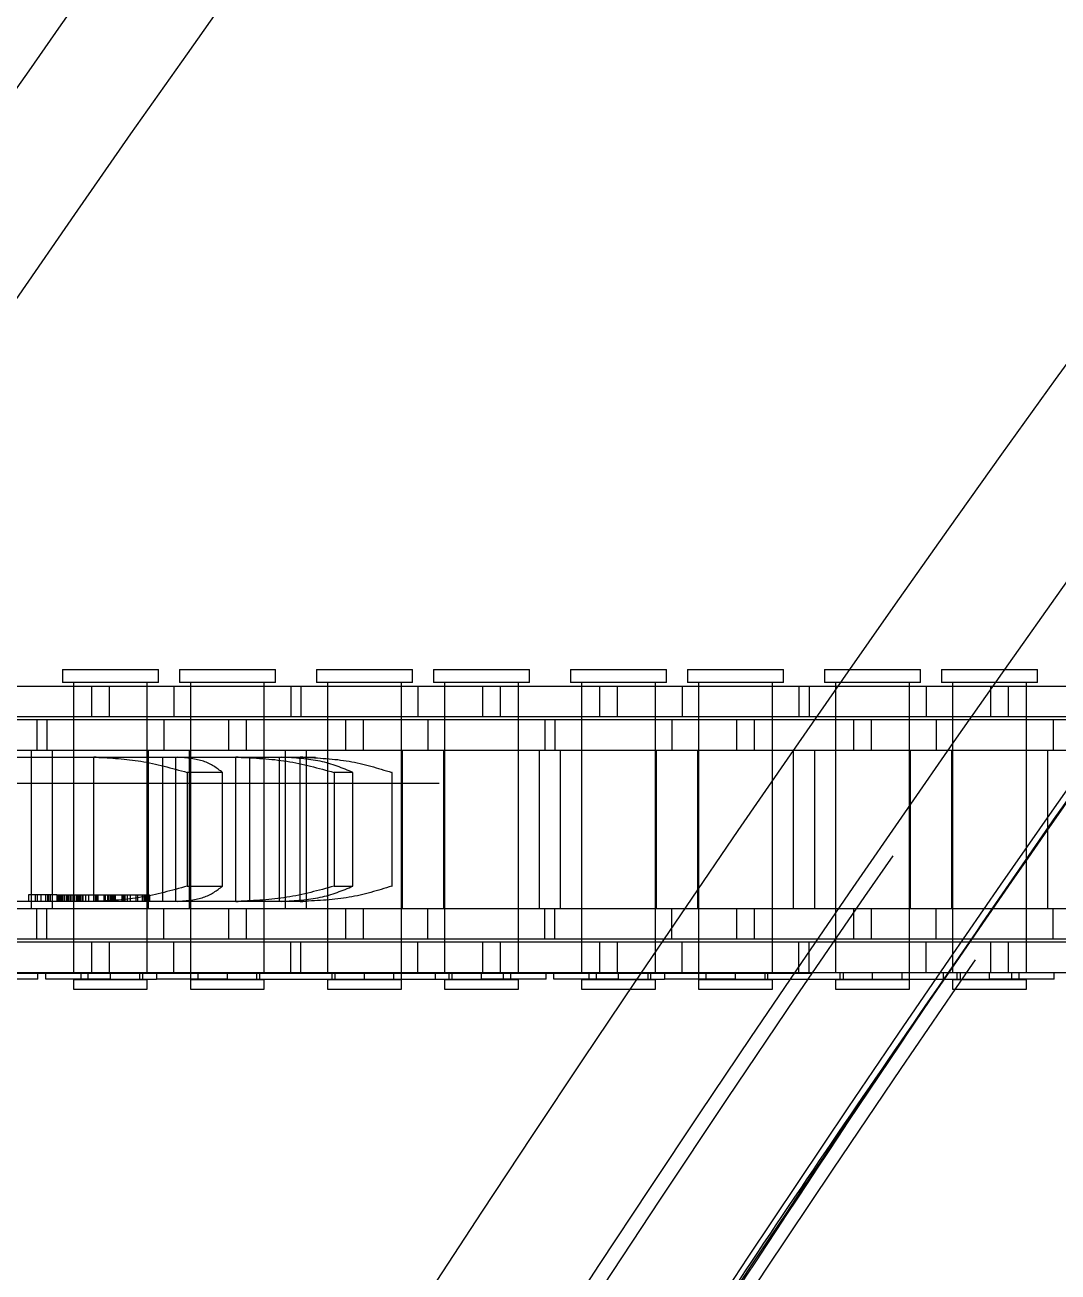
# Model space of a CAD drawing. Header units: metres. Extents: x 0 to 21025, y 0 to 14850.
# Drawn here: x 5781.3 to 5832.9, y 9059.2 to 9121.6 of the extents above; entities that cross this region are included whole.
import ezdxf

# ---------------------------------------------------------------- set-up
doc = ezdxf.new("R2010")
doc.units = ezdxf.units.M
doc.header["$LTSCALE"] = 25
doc.linetypes.add('HIDDEN2', pattern=[4.7625, 3.175, -1.5875])
doc.layers.add('SL1', color=8, linetype='Continuous')
doc.layers.add('ST1', color=7, linetype='HIDDEN2')

msp = doc.modelspace()

# ---------------------------------------------------------------- linework, layer by layer
at = {"layer": 'SL1'}
for radius, start, end in [(1215.5, 107.106787, 166.785047), (1170.7, 106.690475, 164.690823), (1164.35, 106.913784, 164.513299), (1158.35, 107.10294, 164.435358), (1221.5, 136.439839, 144.90825), (1221.5, 144.90825, 149.103588), (1158, 142.669489, 147.204303)]:
    msp.add_arc((6782.517, 8419.394), radius, start, end, dxfattribs=at)
for points, knots in [([(5809.106, 9046.619), (5809.228, 9046.814), (5815.597, 9057.032), (5829.08, 9076.717), (5846.509, 9101.57), (5857.8, 9116.279), (5861.899, 9121.619)], [0, 0, 0, 0, 0.007534, 0.393716, 0.779898, 1, 1, 1, 1]), ([(5861.906, 9121.619), (5856.955, 9115.13), (5844.404, 9098.679), (5826.802, 9073.678), (5814.594, 9054.896), (5809.214, 9046.619)], [0, 0, 0, 0, 0.267047, 0.677004, 1, 1, 1, 1])]:
    msp.add_open_spline(points, degree=3, knots=knots, dxfattribs=at)
at = {"layer": 'ST1'}
for p, q in [((5783.13, 9089.384), (5787.927, 9089.384)), ((5783.13, 9089.384), (5783.13, 9088.725)), ((5787.927, 9088.725), (5787.927, 9089.384)), ((5788.978, 9089.384), (5793.775, 9089.384)), ((5788.978, 9089.384), (5788.978, 9088.725)), ((5793.775, 9088.725), (5793.775, 9089.384)), ((5795.83, 9089.384), (5800.627, 9089.384)), ((5795.83, 9089.384), (5795.83, 9088.725)), ((5800.627, 9088.725), (5800.627, 9089.384)), ((5801.678, 9089.384), (5806.475, 9089.384)), ((5801.678, 9089.384), (5801.678, 9088.725)), ((5806.475, 9088.725), (5806.475, 9089.384)), ((5808.53, 9089.384), (5813.327, 9089.384)), ((5808.53, 9089.384), (5808.53, 9088.725)), ((5813.327, 9088.725), (5813.327, 9089.384)), ((5814.378, 9089.384), (5819.175, 9089.384)), ((5814.378, 9089.384), (5814.378, 9088.725)), ((5819.175, 9088.725), (5819.175, 9089.384)), ((5821.23, 9089.384), (5826.027, 9089.384)), ((5821.23, 9089.384), (5821.23, 9088.725)), ((5826.027, 9088.725), (5826.027, 9089.384)), ((5827.078, 9089.384), (5831.875, 9089.384)), ((5827.078, 9089.384), (5827.078, 9088.725)), ((5831.875, 9088.725), (5831.875, 9089.384)), ((5787.927, 9088.725), (5783.13, 9088.725)), ((5783.683, 9088.725), (5783.683, 9074.227)), ((5787.373, 9074.227), (5787.373, 9088.725)), ((5793.775, 9088.725), (5788.978, 9088.725)), ((5789.532, 9088.725), (5789.532, 9074.227)), ((5793.222, 9074.227), (5793.222, 9088.725)), ((5800.627, 9088.725), (5795.83, 9088.725)), ((5796.383, 9088.725), (5796.383, 9074.227)), ((5800.073, 9074.227), (5800.073, 9088.725)), ((5806.475, 9088.725), (5801.678, 9088.725)), ((5802.232, 9088.725), (5802.232, 9074.227)), ((5805.922, 9074.227), (5805.922, 9088.725)), ((5813.327, 9088.725), (5808.53, 9088.725)), ((5809.083, 9088.725), (5809.083, 9074.227)), ((5812.773, 9074.227), (5812.773, 9088.725)), ((5819.175, 9088.725), (5814.378, 9088.725)), ((5814.932, 9088.725), (5814.932, 9074.227)), ((5818.622, 9074.227), (5818.622, 9088.725)), ((5826.027, 9088.725), (5821.23, 9088.725)), ((5821.783, 9088.725), (5821.783, 9074.227)), ((5825.473, 9074.227), (5825.473, 9088.725)), ((5831.875, 9088.725), (5827.078, 9088.725)), ((5827.632, 9088.725), (5827.632, 9074.227)), ((5831.322, 9074.227), (5831.322, 9088.725)), ((5775.502, 9088.541), (5784.597, 9088.541)), ((5783.683, 9088.541), (5783.683, 9087.021)), ((5784.597, 9088.541), (5785.457, 9088.541)), ((5784.597, 9087.021), (5784.597, 9088.541)), ((5785.457, 9088.541), (5794.552, 9088.541)), ((5785.457, 9088.541), (5785.457, 9087.021)), ((5787.373, 9087.021), (5787.373, 9088.541)), ((5788.703, 9088.541), (5788.703, 9087.021)), ((5789.532, 9088.541), (5789.532, 9087.021)), ((5793.222, 9087.021), (5793.222, 9088.541)), ((5794.552, 9088.541), (5794.552, 9087.021)), ((5794.552, 9088.541), (5800.902, 9088.541)), ((5795.053, 9088.541), (5795.053, 9087.021)), ((5796.383, 9088.541), (5796.383, 9087.021)), ((5800.073, 9087.021), (5800.073, 9088.541)), ((5800.902, 9088.541), (5800.902, 9087.021)), ((5800.902, 9088.541), (5809.997, 9088.541)), ((5802.232, 9088.541), (5802.232, 9087.021)), ((5804.148, 9087.021), (5804.148, 9088.541)), ((5805.008, 9088.541), (5805.008, 9087.021)), ((5805.922, 9087.021), (5805.922, 9088.541)), ((5809.083, 9088.541), (5809.083, 9087.021)), ((5809.997, 9088.541), (5810.857, 9088.541)), ((5809.997, 9087.021), (5809.997, 9088.541)), ((5810.857, 9088.541), (5819.952, 9088.541)), ((5810.857, 9088.541), (5810.857, 9087.021)), ((5812.773, 9087.021), (5812.773, 9088.541)), ((5814.103, 9088.541), (5814.103, 9087.021)), ((5814.932, 9088.541), (5814.932, 9087.021)), ((5818.622, 9087.021), (5818.622, 9088.541)), ((5819.952, 9088.541), (5819.952, 9087.021)), ((5819.952, 9088.541), (5826.302, 9088.541)), ((5820.453, 9088.541), (5820.453, 9087.021)), ((5821.783, 9088.541), (5821.783, 9087.021)), ((5825.473, 9087.021), (5825.473, 9088.541)), ((5826.302, 9088.541), (5826.302, 9087.021)), ((5826.302, 9088.541), (5835.397, 9088.541)), ((5827.632, 9088.541), (5827.632, 9087.021)), ((5829.548, 9087.021), (5829.548, 9088.541)), ((5830.408, 9088.541), (5830.408, 9087.021)), ((5831.322, 9087.021), (5831.322, 9088.541)), ((5772.757, 9086.869), (5781.852, 9086.869)), ((5775.502, 9087.021), (5784.597, 9087.021)), ((5781.852, 9086.869), (5781.852, 9085.349)), ((5781.852, 9086.869), (5788.202, 9086.869)), ((5782.353, 9086.869), (5782.353, 9085.349)), ((5783.683, 9086.869), (5783.683, 9085.349)), ((5784.597, 9087.021), (5785.457, 9087.021)), ((5785.457, 9087.021), (5794.552, 9087.021)), ((5787.373, 9085.349), (5787.373, 9086.869)), ((5788.202, 9086.869), (5788.202, 9085.349)), ((5788.202, 9086.869), (5797.297, 9086.869)), ((5789.532, 9086.869), (5789.532, 9085.349)), ((5791.448, 9085.349), (5791.448, 9086.869)), ((5792.308, 9086.869), (5792.308, 9085.349)), ((5793.222, 9085.349), (5793.222, 9086.869)), ((5794.552, 9087.021), (5800.902, 9087.021)), ((5796.383, 9086.869), (5796.383, 9085.349)), ((5797.297, 9086.869), (5798.157, 9086.869)), ((5797.297, 9085.349), (5797.297, 9086.869)), ((5798.157, 9086.869), (5807.252, 9086.869)), ((5798.157, 9086.869), (5798.157, 9085.349)), ((5800.073, 9085.349), (5800.073, 9086.869)), ((5800.902, 9087.021), (5809.997, 9087.021)), ((5801.403, 9086.869), (5801.403, 9085.349)), ((5802.232, 9086.869), (5802.232, 9085.349)), ((5805.922, 9085.349), (5805.922, 9086.869)), ((5807.252, 9086.869), (5807.252, 9085.349)), ((5807.252, 9086.869), (5813.602, 9086.869)), ((5807.753, 9086.869), (5807.753, 9085.349)), ((5809.083, 9086.869), (5809.083, 9085.349)), ((5809.997, 9087.021), (5810.857, 9087.021)), ((5810.857, 9087.021), (5819.952, 9087.021)), ((5812.773, 9085.349), (5812.773, 9086.869)), ((5813.602, 9086.869), (5813.602, 9085.349)), ((5813.602, 9086.869), (5822.697, 9086.869)), ((5814.932, 9086.869), (5814.932, 9085.349)), ((5816.848, 9085.349), (5816.848, 9086.869)), ((5817.708, 9086.869), (5817.708, 9085.349)), ((5818.622, 9085.349), (5818.622, 9086.869)), ((5819.952, 9087.021), (5826.302, 9087.021)), ((5821.783, 9086.869), (5821.783, 9085.349)), ((5822.697, 9086.869), (5823.557, 9086.869)), ((5822.697, 9085.349), (5822.697, 9086.869)), ((5823.557, 9086.869), (5832.652, 9086.869)), ((5823.557, 9086.869), (5823.557, 9085.349)), ((5825.473, 9085.349), (5825.473, 9086.869)), ((5826.302, 9087.021), (5835.397, 9087.021)), ((5826.803, 9086.869), (5826.803, 9085.349)), ((5827.632, 9086.869), (5827.632, 9085.349)), ((5831.322, 9085.349), (5831.322, 9086.869)), ((5832.652, 9086.869), (5832.652, 9085.349)), ((5832.652, 9086.869), (5839.002, 9086.869)), ((5772.757, 9085.349), (5781.852, 9085.349)), ((5780.148, 9084.989), (5784.694, 9084.989)), ((5781.568, 9085.349), (5781.568, 9077.419)), ((5781.852, 9085.349), (5788.202, 9085.349)), ((5782.637, 9077.419), (5782.637, 9085.349)), ((5783.683, 9085.349), (5783.683, 9077.419)), ((5784.694, 9077.779), (5784.694, 9084.989)), ((5784.694, 9084.989), (5784.809, 9084.989)), ((5784.809, 9084.989), (5784.694, 9084.989)), ((5784.809, 9084.989), (5788.877, 9084.989)), ((5787.373, 9077.419), (5787.373, 9085.349)), ((5787.417, 9085.349), (5787.417, 9077.419)), ((5788.13, 9084.989), (5788.13, 9077.779)), ((5788.202, 9085.349), (5797.297, 9085.349)), ((5788.799, 9077.779), (5788.799, 9084.989)), ((5788.877, 9084.989), (5791.791, 9084.989)), ((5789.488, 9077.419), (5789.488, 9085.349)), ((5789.532, 9085.349), (5789.532, 9077.419)), ((5791.791, 9077.779), (5791.791, 9084.989)), ((5791.791, 9084.989), (5791.919, 9084.989)), ((5791.919, 9084.989), (5791.791, 9084.989)), ((5791.919, 9084.989), (5794.084, 9084.989)), ((5792.477, 9084.989), (5792.477, 9077.779)), ((5793.222, 9077.419), (5793.222, 9085.349)), ((5793.975, 9077.779), (5793.975, 9084.989)), ((5794.084, 9084.989), (5795.014, 9084.989)), ((5794.268, 9085.349), (5794.268, 9077.419)), ((5795.014, 9077.779), (5795.014, 9084.989)), ((5795.014, 9084.989), (5795.141, 9084.989)), ((5795.141, 9084.989), (5795.014, 9084.989)), ((5795.141, 9084.989), (5795.282, 9084.989)), ((5795.778, 9084.979), (5795.282, 9084.989)), ((5795.337, 9077.419), (5795.337, 9085.349)), ((5796.383, 9085.349), (5796.383, 9077.419)), ((5797.297, 9085.349), (5798.157, 9085.349)), ((5798.157, 9085.349), (5807.252, 9085.349)), ((5800.073, 9077.419), (5800.073, 9085.349)), ((5800.117, 9085.349), (5800.117, 9077.419)), ((5802.188, 9077.419), (5802.188, 9085.349)), ((5802.232, 9085.349), (5802.232, 9077.419)), ((5805.922, 9077.419), (5805.922, 9085.349)), ((5806.968, 9085.349), (5806.968, 9077.419)), ((5807.252, 9085.349), (5813.602, 9085.349)), ((5808.037, 9077.419), (5808.037, 9085.349)), ((5809.083, 9085.349), (5809.083, 9077.419)), ((5812.773, 9077.419), (5812.773, 9085.349)), ((5812.817, 9085.349), (5812.817, 9077.419)), ((5813.602, 9085.349), (5822.697, 9085.349)), ((5814.888, 9077.419), (5814.888, 9085.349)), ((5814.932, 9085.349), (5814.932, 9077.419)), ((5818.622, 9077.419), (5818.622, 9085.349)), ((5819.668, 9085.349), (5819.668, 9077.419)), ((5820.737, 9077.419), (5820.737, 9085.349)), ((5821.783, 9085.349), (5821.783, 9077.419)), ((5822.697, 9085.349), (5823.557, 9085.349)), ((5823.557, 9085.349), (5832.652, 9085.349)), ((5825.473, 9077.419), (5825.473, 9085.349)), ((5825.517, 9085.349), (5825.517, 9077.419)), ((5827.588, 9077.419), (5827.588, 9085.349)), ((5827.632, 9085.349), (5827.632, 9077.419)), ((5831.322, 9077.419), (5831.322, 9085.349)), ((5832.368, 9085.349), (5832.368, 9077.419)), ((5832.652, 9085.349), (5839.002, 9085.349)), ((5789.37, 9084.227), (5789.37, 9078.541)), ((5791.134, 9084.227), (5789.37, 9084.227)), ((5791.134, 9078.541), (5791.134, 9084.227)), ((5796.714, 9084.227), (5796.714, 9078.541)), ((5797.652, 9084.227), (5796.714, 9084.227)), ((5797.652, 9078.541), (5797.652, 9084.227)), ((5799.591, 9084.227), (5799.591, 9078.541)), ((5799.614, 9084.227), (5799.591, 9084.227)), ((5799.614, 9078.541), (5799.614, 9084.227)), ((5603.527, 9083.689), (5827.142, 9083.689)), ((5782.275, 9078.113), (5781.435, 9078.113)), ((5781.435, 9078.113), (5781.435, 9077.779)), ((5781.77, 9078.113), (5781.77, 9077.779)), ((5781.873, 9078.113), (5781.873, 9077.779)), ((5782.043, 9078.113), (5782.043, 9077.779)), ((5782.427, 9078.113), (5782.275, 9078.113)), ((5782.275, 9078.113), (5782.275, 9077.779)), ((5782.378, 9078.113), (5782.378, 9077.779)), ((5782.842, 9078.113), (5782.427, 9078.113)), ((5782.427, 9078.113), (5782.427, 9077.779)), ((5782.519, 9078.113), (5782.519, 9077.779)), ((5782.842, 9078.113), (5785.271, 9078.113)), ((5782.842, 9078.113), (5782.842, 9077.779)), ((5782.901, 9078.113), (5782.901, 9077.779)), ((5782.902, 9078.113), (5782.902, 9077.779)), ((5782.952, 9078.113), (5782.952, 9077.779)), ((5782.965, 9078.113), (5782.965, 9077.779)), ((5782.966, 9078.113), (5782.966, 9077.779)), ((5783.024, 9078.113), (5783.024, 9077.779)), ((5783.1, 9078.113), (5783.1, 9077.779)), ((5783.109, 9078.113), (5783.109, 9077.779)), ((5783.139, 9078.113), (5783.139, 9077.779)), ((5783.214, 9078.113), (5783.214, 9077.779)), ((5783.216, 9078.113), (5783.216, 9077.779)), ((5783.224, 9078.113), (5783.224, 9077.779)), ((5783.237, 9078.113), (5783.237, 9077.779)), ((5783.33, 9078.113), (5783.33, 9077.779)), ((5783.35, 9078.113), (5783.35, 9077.779)), ((5783.358, 9078.113), (5783.358, 9077.779)), ((5783.427, 9078.113), (5783.427, 9077.779)), ((5783.52, 9078.113), (5783.52, 9077.779)), ((5783.604, 9078.113), (5783.604, 9077.779)), ((5783.683, 9078.113), (5783.683, 9077.779)), ((5783.732, 9078.113), (5783.732, 9077.779)), ((5783.835, 9078.113), (5783.835, 9077.779)), ((5783.868, 9078.113), (5783.868, 9077.779)), ((5783.87, 9078.113), (5783.87, 9077.779)), ((5783.903, 9078.113), (5783.903, 9077.779)), ((5783.942, 9078.113), (5783.942, 9077.779)), ((5783.977, 9078.113), (5783.977, 9077.779)), ((5783.98, 9078.113), (5783.98, 9077.779)), ((5784.005, 9078.113), (5784.005, 9077.779)), ((5784.009, 9078.113), (5784.009, 9077.779)), ((5784.097, 9078.113), (5784.097, 9077.779)), ((5784.111, 9078.113), (5784.111, 9077.779)), ((5784.127, 9078.113), (5784.127, 9077.779)), ((5784.146, 9078.113), (5784.146, 9077.779)), ((5784.154, 9078.113), (5784.154, 9077.779)), ((5784.288, 9078.113), (5784.288, 9077.779)), ((5784.447, 9077.779), (5784.447, 9078.113)), ((5784.782, 9077.779), (5784.782, 9078.113)), ((5784.83, 9078.113), (5784.83, 9077.779)), ((5784.892, 9078.113), (5784.892, 9077.779)), ((5785.191, 9078.113), (5785.191, 9077.779)), ((5785.232, 9078.113), (5785.232, 9077.779)), ((5785.253, 9078.113), (5785.253, 9077.779)), ((5785.271, 9078.113), (5785.662, 9078.113)), ((5785.271, 9078.113), (5785.271, 9077.779)), ((5785.381, 9078.113), (5785.381, 9077.779)), ((5785.427, 9078.113), (5785.427, 9077.779)), ((5785.507, 9078.113), (5785.507, 9077.779)), ((5785.561, 9078.113), (5785.561, 9077.779)), ((5785.616, 9078.113), (5785.616, 9077.779)), ((5785.633, 9078.113), (5785.633, 9077.779)), ((5785.654, 9078.113), (5785.654, 9077.779)), ((5785.662, 9078.113), (5785.662, 9077.779)), ((5785.662, 9078.113), (5786.509, 9078.113)), ((5785.734, 9078.113), (5785.734, 9077.779)), ((5785.757, 9078.113), (5785.757, 9077.779)), ((5786.092, 9078.113), (5786.092, 9077.779)), ((5786.119, 9078.113), (5786.119, 9077.779)), ((5786.165, 9078.113), (5786.165, 9077.779)), ((5786.203, 9078.113), (5786.203, 9077.779)), ((5786.251, 9078.113), (5786.251, 9077.779)), ((5786.372, 9078.113), (5786.372, 9077.779)), ((5786.509, 9078.113), (5786.509, 9077.779)), ((5786.509, 9078.113), (5786.791, 9078.113)), ((5786.791, 9078.113), (5786.791, 9077.779)), ((5786.791, 9078.113), (5786.875, 9078.113)), ((5786.875, 9078.113), (5786.875, 9077.779)), ((5786.875, 9078.113), (5787.2, 9078.113)), ((5787.11, 9078.113), (5787.11, 9077.779)), ((5787.2, 9078.113), (5787.236, 9078.113)), ((5787.2, 9078.113), (5787.2, 9077.779)), ((5787.236, 9078.113), (5787.236, 9077.779)), ((5787.236, 9078.113), (5787.443, 9078.113)), ((5787.278, 9078.113), (5787.278, 9077.779)), ((5787.316, 9078.113), (5787.316, 9077.779)), ((5787.433, 9078.113), (5787.433, 9077.779)), ((5787.443, 9078.113), (5787.443, 9077.779)), ((5787.443, 9078.113), (5787.478, 9078.113)), ((5787.464, 9078.113), (5787.464, 9077.779)), ((5787.478, 9078.113), (5787.478, 9077.779)), ((5789.37, 9078.541), (5791.134, 9078.541)), ((5796.714, 9078.541), (5797.652, 9078.541)), ((5799.591, 9078.541), (5799.614, 9078.541)), ((5772.757, 9077.419), (5781.852, 9077.419)), ((5784.694, 9077.779), (5780.148, 9077.779)), ((5781.852, 9075.899), (5781.852, 9077.419)), ((5781.852, 9077.419), (5788.202, 9077.419)), ((5782.353, 9075.899), (5782.353, 9077.419)), ((5783.683, 9077.419), (5783.683, 9075.899)), ((5784.809, 9077.779), (5784.694, 9077.779)), ((5788.877, 9077.779), (5784.809, 9077.779)), ((5787.373, 9075.899), (5787.373, 9077.419)), ((5788.202, 9075.899), (5788.202, 9077.419)), ((5788.202, 9077.419), (5797.297, 9077.419)), ((5791.791, 9077.779), (5788.877, 9077.779)), ((5789.532, 9077.419), (5789.532, 9075.899)), ((5791.448, 9075.899), (5791.448, 9077.419)), ((5791.919, 9077.779), (5791.791, 9077.779)), ((5791.791, 9077.779), (5791.919, 9077.779)), ((5794.084, 9077.779), (5791.919, 9077.779)), ((5792.308, 9077.419), (5792.308, 9075.899)), ((5793.222, 9075.899), (5793.222, 9077.419)), ((5795.014, 9077.779), (5794.084, 9077.779)), ((5795.141, 9077.779), (5795.014, 9077.779)), ((5795.014, 9077.779), (5795.141, 9077.779)), ((5795.282, 9077.779), (5795.141, 9077.779)), ((5796.383, 9077.419), (5796.383, 9075.899)), ((5797.297, 9077.419), (5798.157, 9077.419)), ((5797.297, 9075.899), (5797.297, 9077.419)), ((5798.157, 9077.419), (5807.252, 9077.419)), ((5798.157, 9077.419), (5798.157, 9075.899)), ((5800.073, 9075.899), (5800.073, 9077.419)), ((5801.403, 9075.899), (5801.403, 9077.419)), ((5802.232, 9077.419), (5802.232, 9075.899)), ((5805.922, 9075.899), (5805.922, 9077.419)), ((5807.252, 9075.899), (5807.252, 9077.419)), ((5807.252, 9077.419), (5813.602, 9077.419)), ((5807.753, 9075.899), (5807.753, 9077.419)), ((5809.083, 9077.419), (5809.083, 9075.899)), ((5812.773, 9075.899), (5812.773, 9077.419)), ((5813.602, 9075.899), (5813.602, 9077.419)), ((5813.602, 9077.419), (5822.697, 9077.419)), ((5814.932, 9077.419), (5814.932, 9075.899)), ((5816.848, 9075.899), (5816.848, 9077.419)), ((5817.708, 9077.419), (5817.708, 9075.899)), ((5818.622, 9075.899), (5818.622, 9077.419)), ((5821.783, 9077.419), (5821.783, 9075.899)), ((5822.697, 9077.419), (5823.557, 9077.419)), ((5822.697, 9075.899), (5822.697, 9077.419)), ((5823.557, 9077.419), (5832.652, 9077.419)), ((5823.557, 9077.419), (5823.557, 9075.899)), ((5825.473, 9075.899), (5825.473, 9077.419)), ((5826.803, 9075.899), (5826.803, 9077.419)), ((5827.632, 9077.419), (5827.632, 9075.899)), ((5831.322, 9075.899), (5831.322, 9077.419)), ((5832.652, 9075.899), (5832.652, 9077.419)), ((5832.652, 9077.419), (5839.002, 9077.419)), ((5772.757, 9075.899), (5781.852, 9075.899)), ((5775.502, 9075.747), (5784.597, 9075.747)), ((5781.852, 9075.899), (5788.202, 9075.899)), ((5783.683, 9075.747), (5783.683, 9074.227)), ((5784.597, 9075.747), (5785.457, 9075.747)), ((5784.597, 9074.227), (5784.597, 9075.747)), ((5785.457, 9075.747), (5794.552, 9075.747)), ((5785.457, 9075.747), (5785.457, 9074.227)), ((5787.373, 9074.227), (5787.373, 9075.747)), ((5788.202, 9075.899), (5797.297, 9075.899)), ((5788.703, 9074.227), (5788.703, 9075.747)), ((5789.532, 9075.747), (5789.532, 9073.894)), ((5793.222, 9074.227), (5793.222, 9075.747)), ((5794.552, 9074.227), (5794.552, 9075.747)), ((5794.552, 9075.747), (5800.902, 9075.747)), ((5795.053, 9074.227), (5795.053, 9075.747)), ((5796.383, 9075.747), (5796.383, 9074.227)), ((5797.297, 9075.899), (5798.157, 9075.899)), ((5798.157, 9075.899), (5807.252, 9075.899)), ((5800.073, 9073.894), (5800.073, 9075.747)), ((5800.902, 9074.227), (5800.902, 9075.747)), ((5800.902, 9075.747), (5809.997, 9075.747)), ((5802.232, 9075.747), (5802.232, 9074.227)), ((5804.148, 9074.227), (5804.148, 9075.747)), ((5805.008, 9075.747), (5805.008, 9074.227)), ((5805.922, 9074.227), (5805.922, 9075.747)), ((5807.252, 9075.899), (5813.602, 9075.899)), ((5809.083, 9075.747), (5809.083, 9074.227)), ((5809.997, 9075.747), (5810.857, 9075.747)), ((5809.997, 9074.227), (5809.997, 9075.747)), ((5810.857, 9075.747), (5819.952, 9075.747)), ((5810.857, 9075.747), (5810.857, 9074.227)), ((5812.773, 9074.227), (5812.773, 9075.747)), ((5813.602, 9075.899), (5822.697, 9075.899)), ((5814.103, 9074.227), (5814.103, 9075.747)), ((5814.932, 9075.747), (5814.932, 9073.894)), ((5818.622, 9074.227), (5818.622, 9075.747)), ((5819.952, 9074.227), (5819.952, 9075.747)), ((5819.952, 9075.747), (5826.302, 9075.747)), ((5820.453, 9074.227), (5820.453, 9075.747)), ((5821.783, 9075.747), (5821.783, 9074.227)), ((5822.697, 9075.899), (5823.557, 9075.899)), ((5823.557, 9075.899), (5832.652, 9075.899)), ((5825.473, 9073.894), (5825.473, 9075.747)), ((5826.302, 9074.227), (5826.302, 9075.747)), ((5826.302, 9075.747), (5835.397, 9075.747)), ((5827.632, 9075.747), (5827.632, 9074.227)), ((5829.548, 9074.227), (5829.548, 9075.747)), ((5830.408, 9075.747), (5830.408, 9074.227)), ((5831.322, 9074.227), (5831.322, 9075.747)), ((5832.652, 9075.899), (5839.002, 9075.899)), ((5775.502, 9074.227), (5784.597, 9074.227)), ((5781.907, 9073.894), (5781.907, 9074.227)), ((5782.298, 9073.894), (5782.298, 9074.227)), ((5784.052, 9074.227), (5784.052, 9073.858)), ((5784.421, 9073.894), (5784.421, 9074.227)), ((5784.597, 9074.227), (5785.457, 9074.227)), ((5785.457, 9074.227), (5794.552, 9074.227)), ((5785.528, 9073.894), (5785.528, 9074.227)), ((5787.004, 9073.858), (5787.004, 9074.227)), ((5787.147, 9073.894), (5787.147, 9074.227)), ((5787.825, 9074.227), (5787.825, 9073.894)), ((5789.901, 9074.227), (5789.901, 9073.858)), ((5791.377, 9073.894), (5791.377, 9074.227)), ((5792.853, 9073.858), (5792.853, 9074.227)), ((5792.996, 9073.894), (5792.996, 9074.227)), ((5794.552, 9074.227), (5800.902, 9074.227)), ((5796.609, 9073.894), (5796.609, 9074.227)), ((5796.752, 9074.227), (5796.752, 9073.858)), ((5798.228, 9073.894), (5798.228, 9074.227)), ((5799.704, 9073.858), (5799.704, 9074.227)), ((5800.902, 9074.227), (5809.997, 9074.227)), ((5801.78, 9073.894), (5801.78, 9074.227)), ((5802.458, 9073.894), (5802.458, 9074.227)), ((5802.601, 9074.227), (5802.601, 9073.858)), ((5804.077, 9073.894), (5804.077, 9074.227)), ((5805.184, 9073.894), (5805.184, 9074.227)), ((5805.553, 9073.858), (5805.553, 9074.227)), ((5807.307, 9073.894), (5807.307, 9074.227)), ((5807.698, 9073.894), (5807.698, 9074.227)), ((5809.452, 9074.227), (5809.452, 9073.858)), ((5809.821, 9073.894), (5809.821, 9074.227)), ((5809.997, 9074.227), (5810.857, 9074.227)), ((5810.857, 9074.227), (5819.952, 9074.227)), ((5810.928, 9073.894), (5810.928, 9074.227)), ((5812.404, 9073.858), (5812.404, 9074.227)), ((5812.547, 9073.894), (5812.547, 9074.227)), ((5813.225, 9074.227), (5813.225, 9073.894)), ((5815.301, 9074.227), (5815.301, 9073.858)), ((5816.777, 9073.894), (5816.777, 9074.227)), ((5818.253, 9073.858), (5818.253, 9074.227)), ((5818.396, 9073.894), (5818.396, 9074.227)), ((5819.952, 9074.227), (5826.302, 9074.227)), ((5822.009, 9073.894), (5822.009, 9074.227)), ((5822.152, 9074.227), (5822.152, 9073.858)), ((5823.628, 9073.894), (5823.628, 9074.227)), ((5825.104, 9073.858), (5825.104, 9074.227)), ((5826.302, 9074.227), (5835.397, 9074.227)), ((5827.18, 9073.894), (5827.18, 9074.227)), ((5827.858, 9073.894), (5827.858, 9074.227)), ((5828.001, 9074.227), (5828.001, 9073.858)), ((5829.477, 9073.894), (5829.477, 9074.227)), ((5830.584, 9073.894), (5830.584, 9074.227)), ((5830.953, 9073.858), (5830.953, 9074.227)), ((5832.707, 9073.894), (5832.707, 9074.227)), ((5820.589, 9074.164), (5603.527, 9074.164)), ((5781.907, 9073.894), (5778.677, 9073.894)), ((5785.528, 9073.894), (5782.298, 9073.894)), ((5787.373, 9073.858), (5783.683, 9073.858)), ((5783.683, 9073.858), (5783.683, 9073.384)), ((5785.528, 9073.894), (5787.825, 9073.894)), ((5787.373, 9073.384), (5787.373, 9073.858)), ((5791.377, 9073.894), (5787.825, 9073.894)), ((5793.222, 9073.858), (5789.532, 9073.858)), ((5789.532, 9073.858), (5789.532, 9073.384)), ((5791.377, 9073.894), (5804.077, 9073.894)), ((5793.222, 9073.384), (5793.222, 9073.858)), ((5800.073, 9073.858), (5796.383, 9073.858)), ((5796.383, 9073.858), (5796.383, 9073.384)), ((5800.073, 9073.384), (5800.073, 9073.858)), ((5805.922, 9073.858), (5802.232, 9073.858)), ((5802.232, 9073.858), (5802.232, 9073.384)), ((5807.307, 9073.894), (5804.077, 9073.894)), ((5805.922, 9073.384), (5805.922, 9073.858)), ((5810.928, 9073.894), (5807.698, 9073.894)), ((5812.773, 9073.858), (5809.083, 9073.858)), ((5809.083, 9073.858), (5809.083, 9073.384)), ((5810.928, 9073.894), (5813.225, 9073.894)), ((5812.773, 9073.384), (5812.773, 9073.858)), ((5816.777, 9073.894), (5813.225, 9073.894)), ((5818.622, 9073.858), (5814.932, 9073.858)), ((5814.932, 9073.858), (5814.932, 9073.384)), ((5816.777, 9073.894), (5829.477, 9073.894)), ((5818.622, 9073.384), (5818.622, 9073.858)), ((5825.473, 9073.858), (5821.783, 9073.858)), ((5821.783, 9073.858), (5821.783, 9073.384)), ((5825.473, 9073.384), (5825.473, 9073.858)), ((5831.322, 9073.858), (5827.632, 9073.858)), ((5827.632, 9073.858), (5827.632, 9073.384)), ((5832.707, 9073.894), (5829.477, 9073.894)), ((5831.322, 9073.384), (5831.322, 9073.858)), ((5783.683, 9073.384), (5787.373, 9073.384)), ((5789.532, 9073.384), (5793.222, 9073.384)), ((5796.383, 9073.384), (5800.073, 9073.384)), ((5802.232, 9073.384), (5805.922, 9073.384)), ((5809.083, 9073.384), (5812.773, 9073.384)), ((5814.932, 9073.384), (5818.622, 9073.384)), ((5821.783, 9073.384), (5825.473, 9073.384)), ((5827.632, 9073.384), (5831.322, 9073.384))]:
    msp.add_line(p, q, dxfattribs=at)
for radius in [1163.627, 1157.277]:
    msp.add_arc((6782.517, 8419.394), radius, 127.817651, 147.031191, dxfattribs=at)
for points, knots in [([(5784.809, 9084.989), (5785.553, 9084.951), (5787.042, 9084.875), (5788.594, 9084.443), (5789.37, 9084.227)], [0, 0, 0, 0, 0.499464, 1, 1, 1, 1]), ([(5791.134, 9084.227), (5790.847, 9084.443), (5790.274, 9084.875), (5789.343, 9084.951), (5788.877, 9084.989)], [0, 0, 0, 0, 0.500513, 1, 1, 1, 1]), ([(5791.919, 9084.989), (5792.734, 9084.951), (5794.367, 9084.876), (5795.931, 9084.443), (5796.714, 9084.227)], [0, 0, 0, 0, 0.499124, 1, 1, 1, 1]), ([(5797.652, 9084.227), (5797.131, 9084.443), (5796.088, 9084.875), (5794.752, 9084.951), (5794.084, 9084.989)], [0, 0, 0, 0, 0.500534, 1, 1, 1, 1]), ([(5795.141, 9084.989), (5795.929, 9084.951), (5797.509, 9084.876), (5798.896, 9084.443), (5799.591, 9084.227)], [0, 0, 0, 0, 0.4990975, 1, 1, 1, 1]), ([(5789.37, 9078.541), (5788.594, 9078.324), (5787.042, 9077.892), (5785.553, 9077.816), (5784.809, 9077.779)], [0, 0, 0, 0, 0.500529, 1, 1, 1, 1]), ([(5788.877, 9077.779), (5789.343, 9077.816), (5790.274, 9077.892), (5790.847, 9078.324), (5791.134, 9078.541)], [0, 0, 0, 0, 0.49948, 1, 1, 1, 1]), ([(5796.714, 9078.541), (5795.932, 9078.324), (5794.369, 9077.892), (5792.736, 9077.816), (5791.919, 9077.779)], [0, 0, 0, 0, 0.500152, 1, 1, 1, 1]), ([(5794.084, 9077.779), (5794.752, 9077.816), (5796.088, 9077.892), (5797.131, 9078.324), (5797.652, 9078.541)], [0, 0, 0, 0, 0.499459, 1, 1, 1, 1]), ([(5799.591, 9078.541), (5798.897, 9078.324), (5797.51, 9077.892), (5795.93, 9077.816), (5795.141, 9077.779)], [0, 0, 0, 0, 0.500133, 1, 1, 1, 1])]:
    msp.add_open_spline(points, degree=3, knots=knots, dxfattribs=at)

doc.saveas('drawing.dxf')
